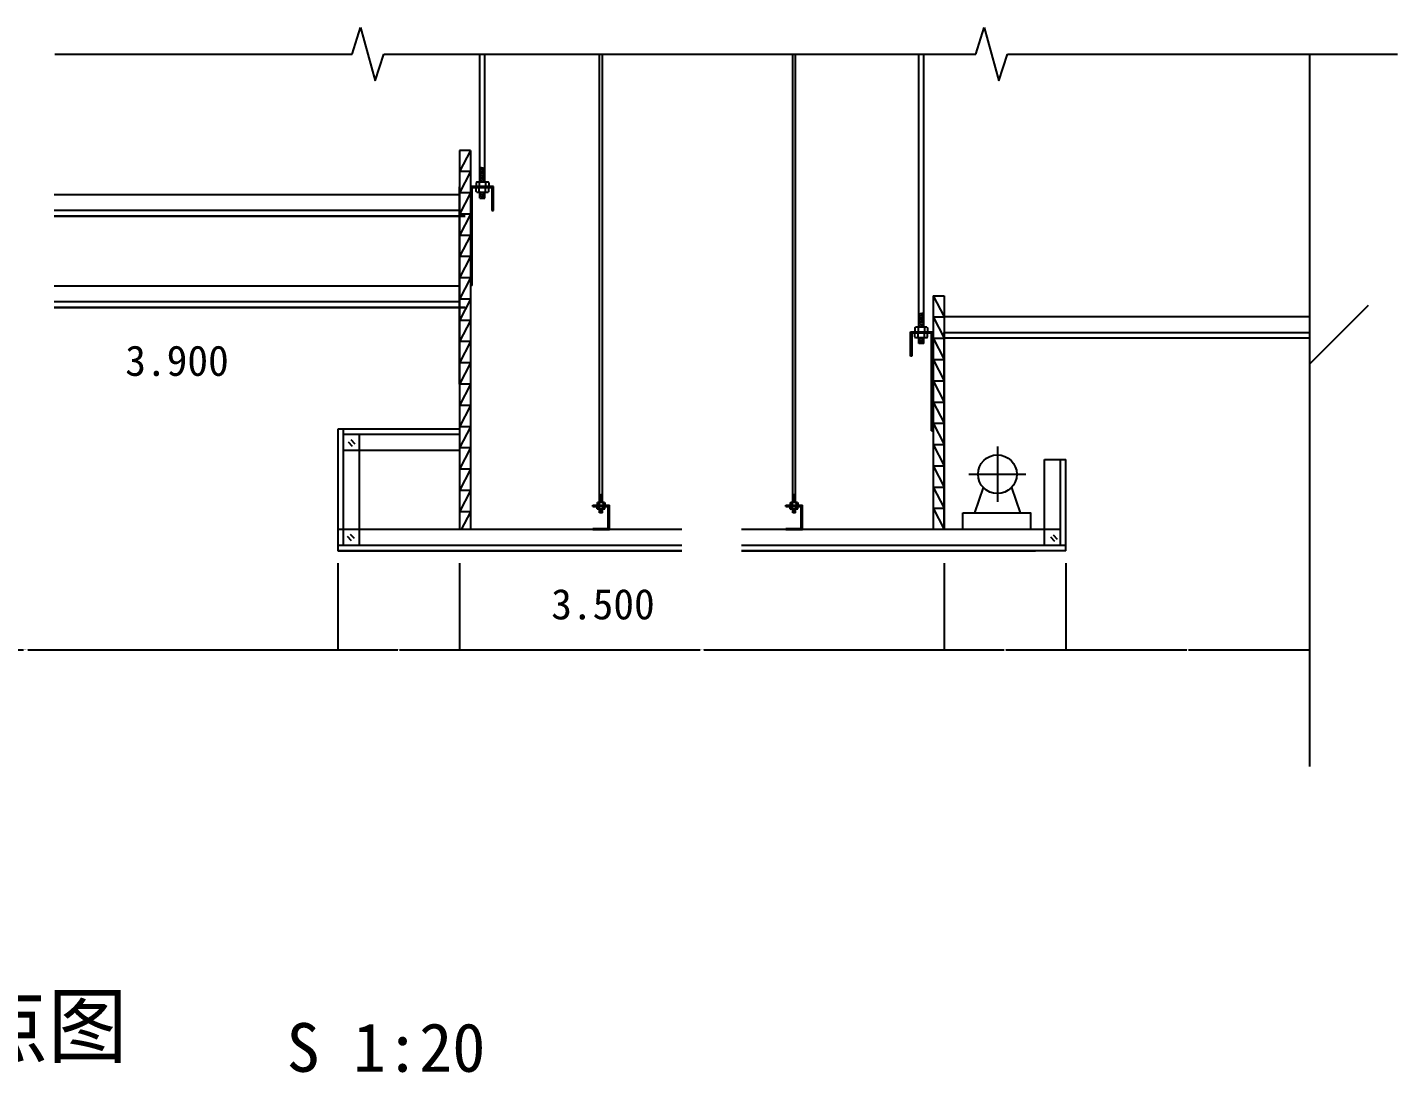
# Model space of a CAD drawing. Header units: metres. Extents: x 37137 to 41538, y 12390 to 14107.
# Drawn here: x 39287 to 41538, y 12390 to 14107 of the extents above; entities that cross this region are included whole.
import ezdxf

# ---------------------------------------------------------------- set-up
doc = ezdxf.new("R2010")
doc.units = ezdxf.units.M
for name, color, linetype in [('10', 8, 'Continuous'), ('20', 1, 'Continuous'), ('6', 1, 'Continuous'), ('7', 7, 'Continuous'), ('D', 3, 'Continuous'), ('OTHER', 7, 'Continuous'), ('PUB_DIM', 3, 'Continuous'), ('PUB_HATCH', 7, 'Continuous'), ('WALL', 7, 'Continuous'), ('WINDOW', 2, 'Continuous'), ('填充', 2, 'Continuous'), ('家具', 2, 'Continuous')]:
    doc.layers.add(name, color=color, linetype=linetype)
doc.dimstyles.get("Standard").update_dxf_attribs({"dimtxt": 2.5, "dimasz": 2.5, "dimexe": 1.25, "dimexo": 0.625, "dimtad": 1, "dimcen": 2.5, "dimazin": 3, "dimtfac": 1, "dimtmove": 0, "dimatfit": 3})

# ---------------------------------------------------------------- blocks, each defined once
blk = doc.blocks.new('标题2')
for s, height, p in [('A', 6, (-2.58, -2.43)), ('剖面节点图', 5, (9.79, -2.07)), ('S 1:20', 4, (55.37, -3.35))]:
    blk.add_text(s, height=height).set_placement(p)
blk = doc.blocks.new('A$C51C67223')
at = {"layer": '20'}
for p, q in [((57, 136.46), (57, 45.62)), ((10.19, 90.95), (103.58, 90.95)), ((33.83, 69.09), (19.6, 27.37)), ((80.16, 69.09), (94.4, 27.37))]:
    blk.add_line(p, q, dxfattribs=at)
blk.add_lwpolyline([(0, 27.37), (111.24, 27.37), (111.24, 0), (0, 0)], close=True, dxfattribs=at)
blk.add_circle((57, 90.95), 31.85, dxfattribs=at)
blk = doc.blocks.new('_CLOSEDFILLED')
at = {"color": 0, "linetype": 'BYBLOCK'}
blk.add_solid([(-1, 0.2), (0, 0), (-1, -0.2)], dxfattribs=at)
blk = doc.blocks.new('*D5')
for p, q in [((40992.79, 13226.81), (40992.79, 13084.63)), ((41392.79, 13226.81), (41392.79, 13084.63)), ((40993.04, 13084.63), (41191.29, 13084.63)), ((41194.29, 13084.63), (41392.54, 13084.63))]:
    blk.add_line(p, q)
at = {"layer": 'Defpoints'}
for p in [(40992.79, 13226.81), (41392.79, 13226.81), (40992.79, 13084.63)]:
    blk.add_point(p, dxfattribs=at)
at = {"layer": 'PUB_DIM', "xscale": 0.25, "yscale": 0.25, "rotation": 180}
blk.add_blockref('_CLOSEDFILLED', (40992.79, 13084.63), dxfattribs=at)
at = {"layer": 'PUB_DIM', "xscale": 0.25, "yscale": 0.25}
blk.add_blockref('_CLOSEDFILLED', (41392.79, 13084.63), dxfattribs=at)
at = {"layer": 'PUB_DIM', "insert": (41192.79, 13084.63), "char_height": 1, "attachment_point": 5}
blk.add_mtext('400', dxfattribs=at)
blk = doc.blocks.new('*D7')
for p, q in [((39796.8, 13226.81), (39796.8, 13084.63)), ((39996.8, 13226.81), (39996.8, 13084.63)), ((39797.05, 13084.63), (39895.3, 13084.63)), ((39898.3, 13084.63), (39996.55, 13084.63))]:
    blk.add_line(p, q)
at = {"layer": 'Defpoints'}
for p in [(39796.8, 13226.81), (39996.8, 13226.81), (39796.8, 13084.63)]:
    blk.add_point(p, dxfattribs=at)
at = {"layer": 'PUB_DIM', "xscale": 0.25, "yscale": 0.25, "rotation": 180}
blk.add_blockref('_CLOSEDFILLED', (39796.8, 13084.63), dxfattribs=at)
at = {"layer": 'PUB_DIM', "xscale": 0.25, "yscale": 0.25}
blk.add_blockref('_CLOSEDFILLED', (39996.8, 13084.63), dxfattribs=at)
at = {"layer": 'PUB_DIM', "insert": (39896.8, 13084.63), "char_height": 1, "attachment_point": 5}
blk.add_mtext('200', dxfattribs=at)
blk = doc.blocks.new('*D9')
for p, q in [((38771.52, 13226.81), (38771.52, 13084.63)), ((39796.8, 13226.81), (39796.8, 13084.63)), ((38771.77, 13084.63), (39280.66, 13084.63)), ((39287.66, 13084.63), (39796.55, 13084.63))]:
    blk.add_line(p, q)
at = {"layer": 'Defpoints'}
for p in [(38771.52, 13226.81), (39796.8, 13226.81), (38771.52, 13084.63)]:
    blk.add_point(p, dxfattribs=at)
at = {"layer": 'PUB_DIM', "xscale": 0.25, "yscale": 0.25, "rotation": 180}
blk.add_blockref('_CLOSEDFILLED', (38771.52, 13084.63), dxfattribs=at)
at = {"layer": 'PUB_DIM', "xscale": 0.25, "yscale": 0.25}
blk.add_blockref('_CLOSEDFILLED', (39796.8, 13084.63), dxfattribs=at)
at = {"layer": 'PUB_DIM', "insert": (39284.16, 13084.63), "char_height": 1, "attachment_point": 5}
blk.add_mtext('1025,28', dxfattribs=at)
blk = doc.blocks.new('*D10')
for p, q in [((40792.79, 13226.81), (40792.79, 13084.63)), ((40992.79, 13226.81), (40992.79, 13084.63)), ((40793.04, 13084.63), (40891.29, 13084.63)), ((40894.29, 13084.63), (40992.54, 13084.63))]:
    blk.add_line(p, q)
at = {"layer": 'Defpoints'}
for p in [(40792.79, 13226.81), (40992.79, 13226.81), (40792.79, 13084.63)]:
    blk.add_point(p, dxfattribs=at)
at = {"layer": 'PUB_DIM', "xscale": 0.25, "yscale": 0.25, "rotation": 180}
blk.add_blockref('_CLOSEDFILLED', (40792.79, 13084.63), dxfattribs=at)
at = {"layer": 'PUB_DIM', "xscale": 0.25, "yscale": 0.25}
blk.add_blockref('_CLOSEDFILLED', (40992.79, 13084.63), dxfattribs=at)
at = {"layer": 'PUB_DIM', "insert": (40892.79, 13084.63), "char_height": 1, "attachment_point": 5}
blk.add_mtext('200', dxfattribs=at)
blk = doc.blocks.new('*D11')
for p, q in [((39996.8, 13226.81), (39996.8, 13084.63)), ((40792.79, 13226.81), (40792.79, 13084.63)), ((39997.05, 13084.63), (40391.795, 13084.63)), ((40397.795, 13084.63), (40792.54, 13084.63))]:
    blk.add_line(p, q)
at = {"layer": 'Defpoints'}
for p in [(39996.8, 13226.81), (40792.79, 13226.81), (39996.8, 13084.63)]:
    blk.add_point(p, dxfattribs=at)
at = {"layer": 'PUB_DIM', "xscale": 0.25, "yscale": 0.25, "rotation": 180}
blk.add_blockref('_CLOSEDFILLED', (39996.8, 13084.63), dxfattribs=at)
at = {"layer": 'PUB_DIM', "xscale": 0.25, "yscale": 0.25}
blk.add_blockref('_CLOSEDFILLED', (40792.79, 13084.63), dxfattribs=at)
at = {"layer": 'PUB_DIM', "insert": (40394.795, 13084.63), "char_height": 1, "attachment_point": 5}
blk.add_mtext('795,99', dxfattribs=at)

msp = doc.modelspace()

# ---------------------------------------------------------------- hatches: boundary and pattern name
at = {"layer": '填充'}
h = msp.add_hatch(dxfattribs=at)
h.set_pattern_fill('ANSI31', scale=200)
h.paths.add_polyline_path([(41392.79, 12892.92), (41489.66, 12892.92), (41489.66, 14063.07), (41392.79, 14063.07)])

# ---------------------------------------------------------------- linework, layer by layer
at = {"layer": '10'}
for p, q in [((39813.67, 13426.36), (39820.23, 13419.39)), ((39818.18, 13429.84), (39824.74, 13422.87)), ((39812.36, 13271.27), (39818.93, 13264.31)), ((39816.88, 13274.76), (39823.44, 13267.79)), ((40967.44, 13270.03), (40974, 13263.06)), ((40971.95, 13273.51), (40978.52, 13266.55))]:
    msp.add_line(p, q, dxfattribs=at)
at = {"layer": '20'}
for p, q in [((40014.8, 13905.1), (39996.8, 13905.1)), ((39996.8, 13905.1), (39996.8, 13282.1)), ((40014.8, 13905.1), (40014.8, 13282.1)), ((39996.8, 13832.1), (39331, 13832.1)), ((39996.8, 13806.1), (39331, 13806.1)), ((39996.8, 13682.1), (39331, 13682.1)), ((40774.79, 13666.29), (40774.79, 13282.1)), ((40774.79, 13666.29), (40792.79, 13666.29)), ((40792.79, 13666.29), (40792.79, 13282.1)), ((39996.8, 13656.1), (39331, 13656.1)), ((40792.79, 13632.1), (41392.79, 13632.1)), ((40792.79, 13606.1), (41392.79, 13606.1)), ((39805.8, 13447.1), (39805.8, 13256.1)), ((39996.8, 13438.1), (39805.8, 13438.1)), ((39831.8, 13438.1), (39831.8, 13256.1)), ((39996.8, 13412.1), (39805.8, 13412.1)), ((40957.79, 13256.1), (40957.79, 13397.1)), ((40983.79, 13256.1), (40983.79, 13397.1)), ((40361.66, 13282.1), (39796.8, 13282.1)), ((40202.44, 13282.1), (39805.8, 13282.1)), ((39831.8, 13282.1), (39805.8, 13282.1)), ((40983.79, 13282.1), (40459.84, 13282.1)), ((40361.66, 13256.1), (39796.8, 13256.1)), ((40202.44, 13256.1), (39796.8, 13256.1)), ((39831.8, 13256.1), (39796.8, 13256.1)), ((40992.79, 13256.1), (40459.84, 13256.1))]:
    msp.add_line(p, q, dxfattribs=at)
at = {"layer": '6'}
for p, q in [((40215.89, 13320.25), (40215.89, 13322.25)), ((40215.89, 13322.25), (40243.05, 13322.25)), ((40215.89, 13322.25), (40243.05, 13322.25)), ((40215.89, 13320.25), (40241.05, 13320.25)), ((40241.05, 13284.1), (40241.05, 13320.25)), ((40243.05, 13282.1), (40243.05, 13322.25)), ((40532.97, 13320.25), (40532.97, 13322.25)), ((40532.97, 13322.25), (40560.13, 13322.25)), ((40532.97, 13322.25), (40560.13, 13322.25)), ((40532.97, 13320.25), (40558.13, 13320.25)), ((40558.13, 13284.1), (40558.13, 13320.25)), ((40560.13, 13282.1), (40560.13, 13322.25)), ((40215.89, 13282.1), (40215.89, 13284.1)), ((40215.89, 13284.1), (40241.05, 13284.1)), ((40215.89, 13282.1), (40243.05, 13282.1)), ((40532.97, 13282.1), (40532.97, 13284.1)), ((40532.97, 13284.1), (40558.13, 13284.1)), ((40532.97, 13282.1), (40560.13, 13282.1))]:
    msp.add_line(p, q, dxfattribs=at)
at = {"layer": 'D'}
for p, q in [((40038.32, 13875.2), (40030.32, 13877.17)), ((40038.32, 13872.11), (40030.32, 13874.08)), ((40038.32, 13869.02), (40030.32, 13870.99)), ((40038.32, 13865.94), (40030.32, 13867.9)), ((40038.32, 13862.85), (40030.32, 13864.81)), ((40038.32, 13859.76), (40030.32, 13861.72)), ((40038.32, 13856.67), (40030.32, 13858.63)), ((40038.32, 13853.58), (40030.32, 13855.55)), ((40038.32, 13834.23), (40030.32, 13836.2)), ((40038.32, 13831.14), (40030.32, 13833.11)), ((40038.32, 13828.05), (40030.32, 13830.02)), ((40017.4, 13682.97), (40014.8, 13682.97)), ((40751.27, 13636.4), (40759.27, 13638.37)), ((40751.27, 13633.31), (40759.27, 13635.28)), ((40751.27, 13630.22), (40759.27, 13632.19)), ((40751.27, 13627.13), (40759.27, 13629.1)), ((40751.27, 13624.04), (40759.27, 13626.01)), ((40751.27, 13620.95), (40759.27, 13622.92)), ((40751.27, 13617.86), (40759.27, 13619.83)), ((40751.27, 13614.77), (40759.27, 13616.74)), ((40751.27, 13595.43), (40759.27, 13597.4)), ((40751.27, 13592.34), (40759.27, 13594.31)), ((40751.27, 13589.25), (40759.27, 13591.22)), ((40772.19, 13444.16), (40774.79, 13444.16)), ((40226.87, 13339.08), (40231.67, 13340.26)), ((40226.87, 13337.23), (40231.67, 13338.41)), ((40226.87, 13335.37), (40231.67, 13336.56)), ((40226.87, 13333.52), (40231.67, 13334.7)), ((40226.87, 13331.67), (40231.67, 13332.85)), ((40226.87, 13329.81), (40231.67, 13330.99)), ((40226.87, 13327.96), (40231.67, 13329.14)), ((40543.95, 13339.08), (40548.75, 13340.26)), ((40543.95, 13337.23), (40548.75, 13338.41)), ((40543.95, 13335.37), (40548.75, 13336.56)), ((40543.95, 13333.52), (40548.75, 13334.7)), ((40543.95, 13331.67), (40548.75, 13332.85)), ((40543.95, 13329.81), (40548.75, 13330.99)), ((40543.95, 13327.96), (40548.75, 13329.14)), ((40226.87, 13314.5), (40231.67, 13315.68)), ((40226.87, 13312.65), (40231.67, 13313.83)), ((40226.87, 13310.79), (40231.67, 13311.97)), ((40543.95, 13314.5), (40548.75, 13315.68)), ((40543.95, 13312.65), (40548.75, 13313.83)), ((40543.95, 13310.79), (40548.75, 13311.97))]:
    msp.add_line(p, q, dxfattribs=at)
at = {"layer": 'OTHER'}
for p, q in [((39820.33, 14063.07), (39834.33, 14107.07)), ((39834.33, 14107.07), (39858.33, 14019.07)), ((40844.69, 14063.07), (40858.69, 14107.07)), ((40858.69, 14107.07), (40882.69, 14019.07)), ((39332.3, 14063.07), (39820.33, 14063.07)), ((39858.33, 14019.07), (39872.33, 14063.07)), ((39872.33, 14063.07), (40417.66, 14063.07)), ((40403.84, 14063.07), (40844.69, 14063.07)), ((40882.69, 14019.07), (40896.69, 14063.07)), ((40896.69, 14063.07), (41537.54, 14063.07))]:
    msp.add_line(p, q, dxfattribs=at)
at = {"layer": 'PUB_HATCH'}
for p, q in [((40014.8, 13905.1), (39996.8, 13870.18)), ((40014.8, 13870.18), (39996.8, 13870.18)), ((40014.8, 13870.18), (39996.8, 13835.26)), ((40014.8, 13835.26), (39996.8, 13800.34)), ((40014.8, 13835.26), (39996.8, 13835.26)), ((40014.8, 13800.34), (39996.8, 13765.42)), ((40014.8, 13800.34), (39996.8, 13800.34)), ((40014.8, 13765.42), (39996.8, 13730.5)), ((40014.8, 13765.42), (39996.8, 13765.42)), ((40014.8, 13730.5), (39996.8, 13695.58)), ((40014.8, 13730.5), (39996.8, 13730.5)), ((40014.8, 13695.58), (39996.8, 13660.66)), ((40014.8, 13695.58), (39996.8, 13695.58)), ((40774.79, 13666.29), (40792.79, 13631.37)), ((40014.8, 13660.66), (39996.8, 13625.74)), ((40014.8, 13660.66), (39996.8, 13660.66)), ((40014.8, 13625.74), (39996.8, 13590.83)), ((40014.8, 13625.74), (39996.8, 13625.74)), ((40774.79, 13631.37), (40792.79, 13596.46)), ((40774.79, 13631.37), (40792.79, 13631.37)), ((40774.79, 13596.46), (40792.79, 13596.46)), ((40774.79, 13596.46), (40792.79, 13561.54)), ((40014.8, 13590.83), (39996.8, 13555.91)), ((40014.8, 13590.83), (39996.8, 13590.83)), ((40014.8, 13555.91), (39996.8, 13520.99)), ((40014.8, 13555.91), (39996.8, 13555.91)), ((40774.79, 13561.54), (40792.79, 13561.54)), ((40774.79, 13561.54), (40792.79, 13526.62)), ((40774.79, 13526.62), (40792.79, 13526.62)), ((40774.79, 13526.62), (40792.79, 13491.7)), ((40014.8, 13520.99), (39996.8, 13520.99)), ((40014.8, 13520.99), (39996.8, 13486.07)), ((40014.8, 13486.07), (39996.8, 13486.07)), ((40014.8, 13486.07), (39996.8, 13451.15)), ((40774.79, 13491.7), (40792.79, 13491.7)), ((40774.79, 13491.7), (40792.79, 13456.78)), ((40014.8, 13451.15), (39996.8, 13451.15)), ((40014.8, 13451.15), (39996.8, 13416.23)), ((40774.79, 13456.78), (40792.79, 13456.78)), ((40774.79, 13456.78), (40792.79, 13421.86)), ((40014.8, 13416.23), (39996.8, 13416.23)), ((40014.8, 13416.23), (39996.8, 13381.31)), ((40774.79, 13421.86), (40792.79, 13421.86)), ((40774.79, 13421.86), (40792.79, 13386.94)), ((40014.8, 13381.31), (39996.8, 13381.31)), ((40014.8, 13381.31), (39996.8, 13346.39)), ((40774.79, 13386.94), (40792.79, 13386.94)), ((40774.79, 13386.94), (40792.79, 13352.02)), ((40014.8, 13346.39), (39996.8, 13346.39)), ((40014.8, 13346.39), (39996.8, 13311.47)), ((40774.79, 13352.02), (40792.79, 13352.02)), ((40774.79, 13352.02), (40792.79, 13317.1)), ((40014.8, 13311.47), (39996.8, 13311.47)), ((40014.8, 13311.47), (39999.66, 13282.1)), ((40774.79, 13317.1), (40792.79, 13317.1)), ((40774.79, 13317.1), (40792.79, 13282.18))]:
    msp.add_line(p, q, dxfattribs=at)
at = {"layer": 'WALL'}
for p, q in [((41392.79, 14063.07), (41392.79, 12892.92)), ((39996.8, 13844.91), (39996.8, 13520.91)), ((39996.8, 13520.91), (39996.8, 13844.91)), ((39996.8, 13520.91), (39996.8, 13844.91)), ((39331, 13797.1), (40005.8, 13797.1)), ((40005.8, 13797.1), (39331, 13797.1)), ((40005.8, 13797.1), (39331, 13797.1)), ((39996.8, 13797.1), (39996.8, 13682.1)), ((39996.8, 13797.1), (39996.8, 13688.17)), ((40005.8, 13647.1), (39331, 13647.1)), ((40005.8, 13647.1), (39331, 13647.1)), ((39331, 13647.1), (40005.8, 13647.1)), ((39996.8, 13647.1), (39996.8, 13447.1)), ((40792.79, 13282.1), (40792.79, 13606.1)), ((40792.79, 13282.1), (40792.79, 13606.1)), ((40792.79, 13606.1), (40792.79, 13282.1)), ((40792.79, 13597.1), (41392.79, 13597.1)), ((39996.8, 13447.1), (39796.8, 13447.1)), ((39796.8, 13447.1), (39796.8, 13247.1)), ((40957.79, 13397.1), (40992.79, 13397.1)), ((40992.79, 13247.1), (40992.79, 13397.1)), ((40992.79, 13247.1), (40992.79, 13397.1)), ((40361.66, 13247.1), (39796.8, 13247.1)), ((40361.66, 13247.1), (39796.8, 13247.1)), ((40211.44, 13247.1), (39796.8, 13247.1)), ((39796.8, 13247.1), (40361.66, 13247.1)), ((40459.84, 13247.1), (40942.79, 13247.1)), ((40992.79, 13247.1), (40459.84, 13247.1)), ((40992.79, 13247.1), (40459.84, 13247.1))]:
    msp.add_line(p, q, dxfattribs=at)
at = {"layer": '家具'}
for p, q in [((40030.32, 13853.58), (40030.32, 14063.07)), ((40038.32, 13853.58), (40038.32, 14063.07)), ((40226.87, 13326.85), (40226.87, 14063.07)), ((40231.67, 13326.85), (40231.67, 14063.07)), ((40543.95, 13326.85), (40543.95, 14063.07)), ((40548.75, 13326.85), (40548.75, 14063.07)), ((40751.27, 13614.77), (40751.27, 14063.07)), ((40759.27, 13614.77), (40759.27, 14063.07)), ((40039.63, 13845.91), (40014.8, 13845.91)), ((40014.8, 13845.91), (40014.8, 13682.97)), ((40017.4, 13843.81), (40049.7, 13843.81)), ((40017.4, 13682.97), (40017.4, 13843.81)), ((40025.24, 13853.58), (40023.93, 13852.26)), ((40023.93, 13852.26), (40023.93, 13845.91)), ((40023.93, 13837.46), (40023.93, 13843.81)), ((40025.24, 13853.58), (40043.72, 13853.58)), ((40029.04, 13852.26), (40027.72, 13853.58)), ((40030.38, 13853.58), (40029.07, 13852.26)), ((40029.07, 13852.26), (40029.07, 13845.91)), ((40029.07, 13837.46), (40029.07, 13843.81)), ((40039.6, 13852.26), (40038.29, 13853.58)), ((40052.31, 13845.91), (40038.32, 13845.91)), ((40040.94, 13853.58), (40039.63, 13852.26)), ((40039.63, 13852.26), (40039.63, 13845.91)), ((40039.63, 13837.46), (40039.63, 13843.81)), ((40045.03, 13852.26), (40043.72, 13853.58)), ((40045.03, 13852.26), (40045.03, 13845.91)), ((40045.03, 13837.46), (40045.03, 13843.81)), ((40049.7, 13843.81), (40049.7, 13806.06)), ((40052.31, 13806.06), (40052.31, 13845.91)), ((40025.24, 13836.15), (40023.93, 13837.46)), ((40025.24, 13836.15), (40043.72, 13836.15)), ((40029.04, 13837.46), (40027.72, 13836.15)), ((40030.38, 13836.15), (40029.07, 13837.46)), ((40030.32, 13826.52), (40030.32, 13836.2)), ((40030.32, 13826.52), (40038.32, 13826.52)), ((40039.6, 13837.46), (40038.29, 13836.15)), ((40038.32, 13826.52), (40038.32, 13836.17)), ((40040.94, 13836.15), (40039.63, 13837.46)), ((40045.03, 13837.46), (40043.72, 13836.15)), ((40049.7, 13806.06), (40052.31, 13806.06)), ((40737.28, 13567.26), (40737.28, 13607.11)), ((40737.28, 13607.11), (40751.27, 13607.11)), ((40739.89, 13605.01), (40739.89, 13567.26)), ((40772.19, 13605.01), (40739.89, 13605.01)), ((40744.56, 13613.46), (40745.88, 13614.77)), ((40744.56, 13613.46), (40744.56, 13607.11)), ((40744.56, 13598.66), (40744.56, 13605.01)), ((40744.56, 13598.66), (40745.88, 13597.34)), ((40764.35, 13614.77), (40745.88, 13614.77)), ((40764.35, 13597.34), (40745.88, 13597.34)), ((40748.65, 13614.77), (40749.96, 13613.46)), ((40748.65, 13597.34), (40749.96, 13598.66)), ((40749.96, 13613.46), (40749.96, 13607.11)), ((40749.96, 13607.11), (40774.79, 13607.11)), ((40749.96, 13598.66), (40749.96, 13605.01)), ((40749.99, 13613.46), (40751.3, 13614.77)), ((40749.99, 13598.66), (40751.3, 13597.34)), ((40751.27, 13587.72), (40751.27, 13597.37)), ((40759.21, 13614.77), (40760.52, 13613.46)), ((40759.21, 13597.34), (40760.52, 13598.66)), ((40759.27, 13587.72), (40759.27, 13597.4)), ((40760.52, 13613.46), (40760.52, 13607.11)), ((40760.52, 13598.66), (40760.52, 13605.01)), ((40760.55, 13613.46), (40761.87, 13614.77)), ((40760.55, 13598.66), (40761.87, 13597.34)), ((40764.35, 13614.77), (40765.66, 13613.46)), ((40764.35, 13597.34), (40765.66, 13598.66)), ((40765.66, 13613.46), (40765.66, 13607.11)), ((40765.66, 13598.66), (40765.66, 13605.01)), ((40772.19, 13444.16), (40772.19, 13605.01)), ((40774.79, 13607.11), (40774.79, 13444.16)), ((40759.27, 13587.72), (40751.27, 13587.72)), ((40739.89, 13567.26), (40737.28, 13567.26)), ((40222.85, 13326.06), (40223.64, 13326.85)), ((40222.85, 13326.06), (40222.85, 13322.25)), ((40234.72, 13326.85), (40223.64, 13326.85)), ((40225.3, 13326.85), (40226.09, 13326.06)), ((40226.09, 13326.06), (40226.09, 13322.25)), ((40226.1, 13326.06), (40226.89, 13326.85)), ((40231.64, 13326.85), (40232.42, 13326.06)), ((40232.42, 13326.06), (40232.42, 13322.25)), ((40232.44, 13326.06), (40233.23, 13326.85)), ((40234.72, 13326.85), (40235.51, 13326.06)), ((40235.51, 13326.06), (40235.51, 13322.25)), ((40539.93, 13326.06), (40540.72, 13326.85)), ((40539.93, 13326.06), (40539.93, 13322.25)), ((40551.8, 13326.85), (40540.72, 13326.85)), ((40542.38, 13326.85), (40543.17, 13326.06)), ((40543.17, 13326.06), (40543.17, 13322.25)), ((40543.18, 13326.06), (40543.97, 13326.85)), ((40548.72, 13326.85), (40549.5, 13326.06)), ((40549.5, 13326.06), (40549.5, 13322.25)), ((40549.52, 13326.06), (40550.31, 13326.85)), ((40551.8, 13326.85), (40552.59, 13326.06)), ((40552.59, 13326.06), (40552.59, 13322.25)), ((40222.85, 13316.44), (40222.85, 13320.25)), ((40222.85, 13316.44), (40223.64, 13315.65)), ((40234.72, 13315.65), (40223.64, 13315.65)), ((40225.3, 13315.65), (40226.09, 13316.44)), ((40226.09, 13316.44), (40226.09, 13320.25)), ((40226.1, 13316.44), (40226.89, 13315.65)), ((40226.87, 13309.87), (40226.87, 13315.66)), ((40231.67, 13309.87), (40226.87, 13309.87)), ((40231.64, 13315.65), (40232.42, 13316.44)), ((40231.67, 13309.87), (40231.67, 13315.68)), ((40232.42, 13316.44), (40232.42, 13320.25)), ((40232.44, 13316.44), (40233.23, 13315.65)), ((40234.72, 13315.65), (40235.51, 13316.44)), ((40235.51, 13316.44), (40235.51, 13320.25)), ((40539.93, 13316.44), (40539.93, 13320.25)), ((40539.93, 13316.44), (40540.72, 13315.65)), ((40551.8, 13315.65), (40540.72, 13315.65)), ((40542.38, 13315.65), (40543.17, 13316.44)), ((40543.17, 13316.44), (40543.17, 13320.25)), ((40543.18, 13316.44), (40543.97, 13315.65)), ((40543.95, 13309.87), (40543.95, 13315.66)), ((40548.75, 13309.87), (40543.95, 13309.87)), ((40548.72, 13315.65), (40549.5, 13316.44)), ((40548.75, 13309.87), (40548.75, 13315.68)), ((40549.5, 13316.44), (40549.5, 13320.25)), ((40549.52, 13316.44), (40550.31, 13315.65)), ((40551.8, 13315.65), (40552.59, 13316.44)), ((40552.59, 13316.44), (40552.59, 13320.25))]:
    msp.add_line(p, q, dxfattribs=at)

# ---------------------------------------------------------------- block references
at = {"layer": 'PUB_DIM', "xscale": 20, "yscale": 20, "zscale": 20}
msp.add_blockref('标题2', (38605.32, 12458.39), dxfattribs=at)
at = {"layer": 'WINDOW'}
msp.add_blockref('A$C51C67223', (40823.23, 13282.1), dxfattribs=at)

# ---------------------------------------------------------------- texts
at = {"layer": '7'}
for s, p in [('3.900', (39447.71, 13534.63)), ('3.500', (40147.35, 13134.63))]:
    msp.add_text(s, height=50, dxfattribs=at).set_placement(p)

# ---------------------------------------------------------------- dimensions: what is measured, and where the dimension line sits
at = {"layer": 'PUB_DIM'}
for base, p1, p2, picture, middle in [((38771.52, 13084.63), (38771.52, 13226.81), (39796.8, 13226.81), '*D9', (39284.16, 13084.63)), ((39796.8, 13084.63), (39796.8, 13226.81), (39996.8, 13226.81), '*D7', (39896.8, 13084.63)), ((39996.8, 13084.63), (39996.8, 13226.81), (40792.79, 13226.81), '*D11', (40394.795, 13084.63)), ((40792.79, 13084.63), (40792.79, 13226.81), (40992.79, 13226.81), '*D10', (40892.79, 13084.63)), ((40992.79, 13084.63), (40992.79, 13226.81), (41392.79, 13226.81), '*D5', (41192.79, 13084.63))]:
    dim = msp.add_linear_dim(base=base, p1=p1, p2=p2, dimstyle='Standard', dxfattribs=at)
    dim.commit()
    dim.dimension.update_dxf_attribs({"geometry": picture, "text_midpoint": middle})

doc.saveas('drawing.dxf')
